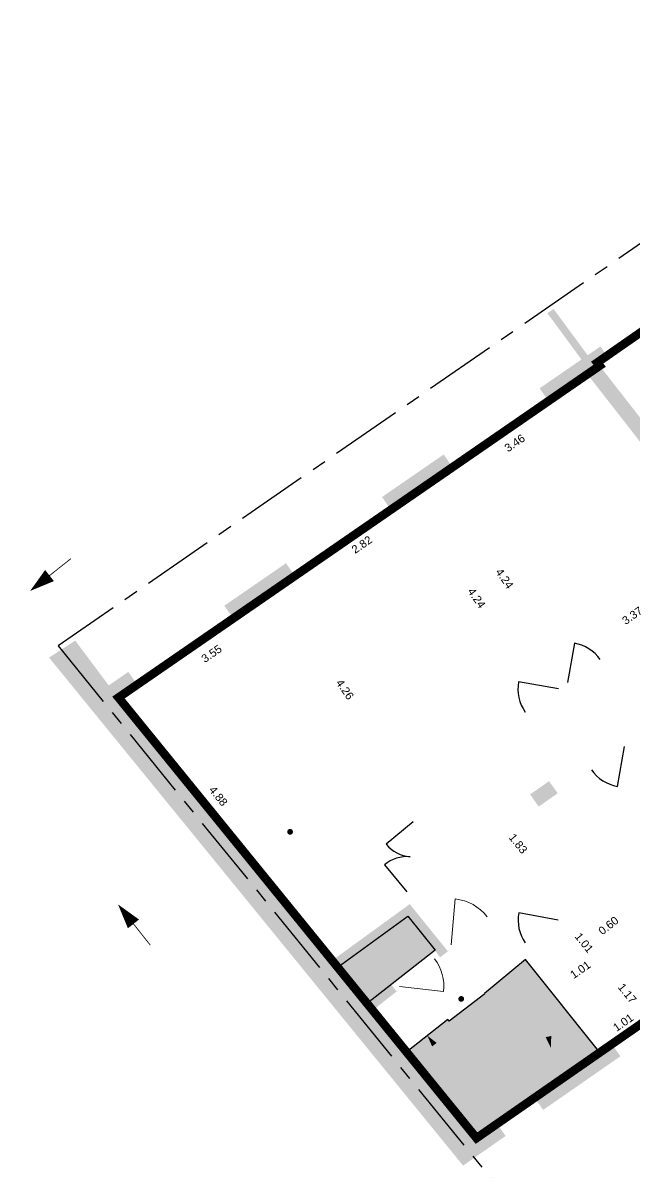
# Model space of a CAD drawing. Header units: metres. Extents: x 1648217.8 to 1648249.8, y 8187334.1 to 8187367.5.
# Drawn here: x 1648217.81 to 1648228.5, y 8187346.56 to 8187366.66 of the extents above; entities that cross this region are included whole.
import ezdxf

# ---------------------------------------------------------------- set-up
doc = ezdxf.new("R2010")
doc.units = ezdxf.units.M
doc.header["$PDMODE"] = 32
doc.header["$PDSIZE"] = 0.02
doc.linetypes.add('AXES', pattern=[2, 1.25, -0.25, 0.25, -0.25])
doc.linetypes.add('TIRETPT2', pattern=[0.5, 0.25, -0.125, 0, -0.125])
for name, color, linetype in [('GEX_BAT_escalier_rampe', 6, 'Continuous'), ('GEX_MEP_trait_de_coupe', 21, 'TIRETPT2'), ('GEX_MEP_txt_cot_alti', 51, 'Continuous'), ('GEX_MEP_txt_cot_plani', 30, 'Continuous')]:
    doc.layers.add(name, color=color, linetype=linetype)
for name, color, linetype, true_color in [('GEX_EDS_sdp_1-bureau', 1, 'AXES', 0xff0000), ('GEX_EDS_sdp_2-tremie', 7, 'Continuous', 0xffff7f), ('GEX_FON_limite_propriete', 1, 'AXES', 0xff0000), ('GEX_MEP_mur_pochage', 7, 'Continuous', 0x999999), ('GEX_MEP_ouvrant_porte', 9, 'Continuous', 0x808080)]:
    doc.layers.add(name, color=color, linetype=linetype, true_color=true_color)
doc.styles.add('G100TXT-cote', font='swissl.ttf')
doc.dimstyles.new('G100COT-libre', dxfattribs={"dimtxt": 0.14, "dimasz": 0.18, "dimexe": 0.18, "dimexo": 0.2, "dimgap": 0.09, "dimtad": 0, "dimzin": 0, "dimdsep": 46, "dimtxsty": 'G100TXT-cote', "dimblk1": 'OBLIQUE', "dimblk2": 'OBLIQUE', "dimsah": 1, "dimcen": 0.09, "dimse1": 1, "dimse2": 1, "dimsd1": 1, "dimsd2": 1, "dimclrd": 252, "dimaunit": 2, "dimadec": 3, "dimazin": 0, "dimtfac": 1, "dimtix": 1, "dimtofl": 0, "dimtmove": 0, "dimatfit": 3, "dimldrblk": 'OBLIQUE', "dimfxl": 0.18, "dimtolj": 1, "dimtzin": 0, "dimarcsym": 0})

# ---------------------------------------------------------------- blocks, each defined once
blk = doc.blocks.new('*D18')
at = {"layer": 'Defpoints', "color": 0, "transparency": 16777216}
for p in [(1648228.727, 8187349.459), (1648228.84, 8187349.297), (1648228.008, 8187348.72)]:
    blk.add_point(p, dxfattribs=at)
at = {"layer": 'GEX_MEP_txt_cot_plani', "color": 0, "lineweight": 20, "transparency": 16777216, "insert": (1648228.312, 8187349.17), "char_height": 0.14, "attachment_point": 5, "rotation": 34.7835, "style": 'G100TXT-cote'}
blk.add_mtext('\\A1;1.01', dxfattribs=at)
blk = doc.blocks.new('_OBLIQUE')
at = {"color": 0, "linetype": 'ByBlock'}
blk.add_line((-0.5, -0.5), (0.5, 0.5), dxfattribs=at)
blk = doc.blocks.new('*D19')
at = {"layer": 'Defpoints', "color": 0, "transparency": 16777216}
for p in [(1648227.424, 8187351.053), (1648227.31, 8187350.961), (1648228.06, 8187350.264)]:
    blk.add_point(p, dxfattribs=at)
at = {"layer": 'GEX_MEP_txt_cot_plani', "color": 0, "lineweight": 20, "transparency": 16777216, "insert": (1648227.628, 8187350.567), "char_height": 0.14, "attachment_point": 5, "rotation": 308.8761, "style": 'G100TXT-cote'}
blk.add_mtext('\\A1;1.01', dxfattribs=at)
blk = doc.blocks.new('*D20')
at = {"layer": 'Defpoints', "color": 0, "transparency": 16777216}
for p in [(1648228.104, 8187350.21), (1648228.015, 8187350.138), (1648228.84, 8187349.297)]:
    blk.add_point(p, dxfattribs=at)
at = {"layer": 'GEX_MEP_txt_cot_plani', "color": 0, "lineweight": 20, "transparency": 16777216, "insert": (1648228.383, 8187349.682), "char_height": 0.14, "attachment_point": 5, "rotation": 308.8761, "style": 'G100TXT-cote'}
blk.add_mtext('\\A1;1.17', dxfattribs=at)
blk = doc.blocks.new('*D21')
at = {"layer": 'Defpoints', "color": 0, "transparency": 16777216}
for p in [(1648227.978, 8187350.382), (1648228.06, 8187350.264), (1648227.228, 8187349.687)]:
    blk.add_point(p, dxfattribs=at)
at = {"layer": 'GEX_MEP_txt_cot_plani', "color": 0, "lineweight": 20, "transparency": 16777216, "insert": (1648227.562, 8187350.094), "char_height": 0.14, "attachment_point": 5, "rotation": 34.7835, "style": 'G100TXT-cote'}
blk.add_mtext('\\A1;1.01', dxfattribs=at)
blk = doc.blocks.new('*D26')
at = {"layer": 'Defpoints', "color": 0, "transparency": 16777216}
for p in [(1648230.195, 8187362.334), (1648230.336, 8187362.131), (1648227.851, 8187360.711)]:
    blk.add_point(p, dxfattribs=at)
at = {"layer": 'GEX_MEP_txt_cot_plani', "color": 0, "transparency": 16777216, "insert": (1648229.164, 8187361.32), "char_height": 0.14, "attachment_point": 5, "rotation": 34.6988, "style": 'G100TXT-cote'}
blk.add_mtext('\\A1;2.85', dxfattribs=at)
blk = doc.blocks.new('*D27')
at = {"layer": 'Defpoints', "color": 0, "transparency": 16777216}
for p in [(1648225.023, 8187358.677), (1648224.837, 8187358.548), (1648227.266, 8187355.069)]:
    blk.add_point(p, dxfattribs=at)
at = {"layer": 'GEX_MEP_txt_cot_plani', "color": 0, "transparency": 16777216, "insert": (1648226.237, 8187356.938), "char_height": 0.14, "attachment_point": 5, "rotation": 304.9229, "style": 'G100TXT-cote'}
blk.add_mtext('\\A1;4.24', dxfattribs=at)
blk = doc.blocks.new('*D28')
at = {"layer": 'Defpoints', "color": 0, "transparency": 16777216}
for p in [(1648229.854, 8187357.256), (1648230.031, 8187357.002), (1648227.266, 8187355.069)]:
    blk.add_point(p, dxfattribs=at)
at = {"layer": 'GEX_MEP_txt_cot_plani', "color": 0, "transparency": 16777216, "insert": (1648228.471, 8187356.289), "char_height": 0.14, "attachment_point": 5, "rotation": 34.9493, "style": 'G100TXT-cote'}
blk.add_mtext('\\A1;3.37', dxfattribs=at)
blk = doc.blocks.new('*D30')
at = {"layer": 'Defpoints', "color": 0, "transparency": 16777216}
for p in [(1648219.688, 8187355.024), (1648219.483, 8187354.856), (1648222.567, 8187351.072)]:
    blk.add_point(p, dxfattribs=at)
at = {"layer": 'GEX_MEP_txt_cot_plani', "color": 0, "transparency": 16777216, "insert": (1648221.23, 8187353.132), "char_height": 0.14, "attachment_point": 5, "rotation": 309.179, "style": 'G100TXT-cote'}
blk.add_mtext('\\A1;4.88', dxfattribs=at)
blk = doc.blocks.new('*D31')
at = {"layer": 'Defpoints', "color": 0, "transparency": 16777216}
for p in [(1648222.408, 8187356.873), (1648219.483, 8187354.856), (1648219.65, 8187354.614)]:
    blk.add_point(p, dxfattribs=at)
at = {"layer": 'GEX_MEP_txt_cot_plani', "color": 0, "transparency": 16777216, "insert": (1648221.112, 8187355.623), "char_height": 0.14, "attachment_point": 5, "rotation": 34.5795, "style": 'G100TXT-cote'}
blk.add_mtext('\\A1;3.55', dxfattribs=at)
blk = doc.blocks.new('*D32')
at = {"layer": 'Defpoints', "color": 0, "transparency": 16777216}
for p in [(1648224.779, 8187358.508), (1648222.458, 8187356.907), (1648222.579, 8187356.731)]:
    blk.add_point(p, dxfattribs=at)
at = {"layer": 'GEX_MEP_txt_cot_plani', "color": 0, "transparency": 16777216, "insert": (1648223.74, 8187357.531), "char_height": 0.14, "attachment_point": 5, "rotation": 34.5768, "style": 'G100TXT-cote'}
blk.add_mtext('\\A1;2.82', dxfattribs=at)
blk = doc.blocks.new('*D44')
at = {"layer": 'Defpoints', "color": 0, "transparency": 16777216}
for p in [(1648231.157, 8187355.971), (1648231.322, 8187355.736), (1648226.15, 8187352.471)]:
    blk.add_point(p, dxfattribs=at)
at = {"layer": 'GEX_MEP_txt_cot_plani', "color": 0, "transparency": 16777216, "insert": (1648228.818, 8187353.986), "char_height": 0.14, "attachment_point": 5, "rotation": 34.9493, "style": 'G100TXT-cote'}
blk.add_mtext('\\A1;6.11', dxfattribs=at)
blk = doc.blocks.new('*D45')
at = {"layer": 'Defpoints', "color": 0, "transparency": 16777216}
for p in [(1648226.15, 8187352.471), (1648226.263, 8187352.563), (1648227.296, 8187351.049)]:
    blk.add_point(p, dxfattribs=at)
at = {"layer": 'GEX_MEP_txt_cot_plani', "color": 0, "transparency": 16777216, "insert": (1648226.474, 8187352.301), "char_height": 0.14, "attachment_point": 5, "rotation": 308.8761, "style": 'G100TXT-cote'}
blk.add_mtext('\\A1;1.83', dxfattribs=at)
blk = doc.blocks.new('*D46')
at = {"layer": 'Defpoints', "color": 0, "transparency": 16777216}
for p in [(1648228.412, 8187350.895), (1648227.818, 8187350.68), (1648227.94, 8187350.525)]:
    blk.add_point(p, dxfattribs=at)
at = {"layer": 'GEX_MEP_txt_cot_plani', "color": 0, "transparency": 16777216, "insert": (1648228.054, 8187350.866), "char_height": 0.14, "attachment_point": 5, "rotation": 38.143, "style": 'G100TXT-cote'}
blk.add_mtext('\\A1;0.60', dxfattribs=at)
blk = doc.blocks.new('*D47')
at = {"layer": 'Defpoints', "color": 0, "transparency": 16777216}
for p in [(1648227.685, 8187360.512), (1648227.838, 8187360.29), (1648224.837, 8187358.548)]:
    blk.add_point(p, dxfattribs=at)
at = {"layer": 'GEX_MEP_txt_cot_plani', "color": 0, "transparency": 16777216, "insert": (1648226.414, 8187359.308), "char_height": 0.14, "attachment_point": 5, "rotation": 34.5852, "style": 'G100TXT-cote'}
blk.add_mtext('\\A1;3.46', dxfattribs=at)
blk = doc.blocks.new('*D48')
at = {"layer": 'Defpoints', "color": 0, "transparency": 16777216}
for p in [(1648224.779, 8187358.508), (1648227.208, 8187355.029), (1648226.962, 8187354.857)]:
    blk.add_point(p, dxfattribs=at)
at = {"layer": 'GEX_MEP_txt_cot_plani', "color": 0, "transparency": 16777216, "insert": (1648225.748, 8187356.597), "char_height": 0.14, "attachment_point": 5, "rotation": 304.9229, "style": 'G100TXT-cote'}
blk.add_mtext('\\A1;4.24', dxfattribs=at)
blk = doc.blocks.new('*D49')
at = {"layer": 'Defpoints', "color": 0, "transparency": 16777216}
for p in [(1648222.408, 8187356.873), (1648224.663, 8187353.25), (1648224.848, 8187353.379)]:
    blk.add_point(p, dxfattribs=at)
at = {"layer": 'GEX_MEP_txt_cot_plani', "color": 0, "transparency": 16777216, "insert": (1648223.444, 8187354.997), "char_height": 0.14, "attachment_point": 5, "rotation": 304.9229, "style": 'G100TXT-cote'}
blk.add_mtext('\\A1;4.26', dxfattribs=at)

msp = doc.modelspace()

# ---------------------------------------------------------------- hatches: boundary and pattern name
at = {"layer": 'GEX_EDS_sdp_2-tremie'}
h = msp.add_hatch(color=256, dxfattribs=at)
h.dxf.hatch_style = 1
h.paths.add_polyline_path([(1648223.84, 8187349.51), (1648223.325, 8187350.147), (1648224.543, 8187351.031), (1648225.025, 8187350.436)])
h = msp.add_hatch(color=256, dxfattribs=at)
h.dxf.hatch_style = 1
h.paths.add_polyline_path([(1648224.527, 8187348.659), (1648225.746, 8187347.149), (1648227.904, 8187348.648), (1648226.602, 8187350.273), (1648225.886, 8187349.679), (1648225.892, 8187349.672), (1648225.266, 8187349.196), (1648225.244, 8187349.223)])
at = {"layer": 'GEX_MEP_mur_pochage'}
h = msp.add_hatch(color=256, dxfattribs=at)
h.dxf.hatch_style = 1
h.paths.add_polyline_path([(1648227.005, 8187360.043), (1648227.685, 8187360.512), (1648229.457, 8187358.241), (1648229.213, 8187358.051), (1648230.074, 8187356.946), (1648230.393, 8187357.253), (1648229.878, 8187357.913), (1648229.98, 8187357.993), (1648229.413, 8187358.72), (1648229.468, 8187358.763), (1648229.307, 8187358.967), (1648229.253, 8187358.925), (1648227.857, 8187360.715), (1648228.029, 8187360.835), (1648227.914, 8187360.999), (1648227.69, 8187360.844), (1648227.094, 8187361.655), (1648226.985, 8187361.58), (1648227.582, 8187360.77), (1648226.851, 8187360.266)])
h = msp.add_hatch(color=256, dxfattribs=at)
h.dxf.hatch_style = 1
h.paths.add_polyline_path([(1648224.247, 8187358.141), (1648225.326, 8187358.885), (1648225.172, 8187359.108), (1648224.093, 8187358.364)])
h = msp.add_hatch(color=256, dxfattribs=at)
h.dxf.hatch_style = 1
h.paths.add_polyline_path([(1648221.489, 8187356.24), (1648222.568, 8187356.983), (1648222.414, 8187357.206), (1648221.335, 8187356.463)])
h = msp.add_hatch(color=256, dxfattribs=at)
h.dxf.hatch_style = 1
h.paths.add_polyline_path([(1648225.511, 8187346.668), (1648226.255, 8187347.186), (1648226.107, 8187347.399), (1648225.746, 8187347.149), (1648223.937, 8187349.39), (1648224.348, 8187349.713), (1648224.256, 8187349.831), (1648223.842, 8187349.507), (1648223.322, 8187350.145), (1648224.543, 8187351.031), (1648225.024, 8187350.435), (1648225.017, 8187350.43), (1648225.11, 8187350.312), (1648225.245, 8187350.417), (1648224.578, 8187351.242), (1648223.228, 8187350.261), (1648219.483, 8187354.856), (1648219.81, 8187355.082), (1648219.656, 8187355.305), (1648219.313, 8187355.068), (1648218.726, 8187355.852), (1648218.269, 8187355.554)])
h = msp.add_hatch(color=256, dxfattribs=at)
h.dxf.hatch_style = 1
h.paths.add_polyline_path([(1648227.166, 8187353.181), (1648227.015, 8187353.393), (1648226.683, 8187353.161), (1648226.834, 8187352.949)])
h = msp.add_hatch(color=256, dxfattribs=at)
h.dxf.hatch_style = 1
h.paths.add_polyline_path([(1648228.263, 8187348.58), (1648228.115, 8187348.794), (1648226.764, 8187347.856), (1648226.912, 8187347.642)])

# ---------------------------------------------------------------- linework, layer by layer
at = {"layer": 'GEX_BAT_escalier_rampe'}
for points in [[(1648224.886, 8187348.941, 0, 0.1, 0), (1648225.009, 8187348.784, 0, 0, 0)], [(1648227.046, 8187348.73, 0, 0.1, 0), (1648227.005, 8187348.925, 0, 0, 0)]]:
    msp.add_lwpolyline(points, format="xyseb", dxfattribs=at)
at = {"layer": 'GEX_EDS_sdp_1-bureau', "const_width": 0.15}
msp.add_lwpolyline([(1648219.483, 8187354.856), (1648225.746, 8187347.149), (1648233.973, 8187352.863), (1648235.242, 8187351.307), (1648242.192, 8187356.818), (1648241.104, 8187358.143), (1648240.926, 8187357.997), (1648238.786, 8187360.604), (1648237.933, 8187361.644), (1648238.025, 8187361.715), (1648237.234, 8187362.679), (1648237.142, 8187362.606), (1648234.754, 8187365.516), (1648227.857, 8187360.715), (1648227.9, 8187360.66)], close=True, dxfattribs=at)
at = {"layer": 'GEX_EDS_sdp_2-tremie'}
for points in [[(1648223.84, 8187349.51), (1648223.325, 8187350.147), (1648224.543, 8187351.031), (1648225.025, 8187350.436)], [(1648224.527, 8187348.659), (1648225.746, 8187347.149), (1648227.904, 8187348.648), (1648226.602, 8187350.273), (1648225.886, 8187349.679), (1648225.892, 8187349.672), (1648225.266, 8187349.196), (1648225.244, 8187349.223)]]:
    msp.add_lwpolyline(points, close=True, dxfattribs=at)
at = {"layer": 'GEX_FON_limite_propriete'}
msp.add_lwpolyline([(1648218.427, 8187355.759), (1648234.712, 8187335.718), (1648242.438, 8187341.782), (1648242.521, 8187341.677), (1648249.831, 8187347.593), (1648234.199, 8187366.656), (1648218.427, 8187355.759)], close=True, dxfattribs=at)
at = {"layer": 'GEX_MEP_ouvrant_porte'}
for points in [[(1648227.909, 8187355.519, 0.198912), (1648227.458, 8187355.807), (1648227.335, 8187355.118)], [(1648227.18, 8187355.009), (1648226.481, 8187355.133, 0.198912), (1648226.598, 8187354.602, 0.198912)], [(1648227.755, 8187353.593, 0.198912), (1648228.213, 8187353.301), (1648228.337, 8187354)], [(1648224.64, 8187352.682), (1648224.167, 8187352.289, 0.198912), (1648224.584, 8187352.07, 0.198912)], [(1648224.584, 8187352.07, 0.198912), (1648224.134, 8187351.93), (1648224.528, 8187351.457)], [(1648227.173, 8187350.963), (1648226.484, 8187351.087, 0.198912), (1648226.598, 8187350.564, 0.198912)]]:
    msp.add_lwpolyline(points, format="xyb", dxfattribs=at)
at = {"layer": 'GEX_MEP_ouvrant_porte', "lineweight": 20}
for points in [[(1648225.932, 8187351.021, 0.198912), (1648225.375, 8187351.334), (1648225.304, 8187350.528)], [(1648224.399, 8187349.804), (1648225.171, 8187349.712, 0.198912), (1648225.011, 8187350.284, 0.198912)]]:
    msp.add_lwpolyline(points, format="xyb", dxfattribs=at)
at = {"layer": 'GEX_MEP_trait_de_coupe', "linetype": 'Continuous', "lineweight": 0, "const_width": 0.015}
for points in [[(1648218.65, 8187357.285), (1648217.976, 8187356.751)], [(1648220.041, 8187350.523), (1648219.507, 8187351.197)]]:
    msp.add_lwpolyline(points, dxfattribs=at)
at = {"layer": 'GEX_MEP_trait_de_coupe', "linetype": 'Continuous', "lineweight": 0, "flags": 128}
for points in [[(1648217.937, 8187356.72, 0, 0.248, 0), (1648218.277, 8187356.99, 0.248, 0.248, 0)], [(1648219.476, 8187351.236, 0, 0.248, 0), (1648219.745, 8187350.896, 0.248, 0.248, 0)]]:
    msp.add_lwpolyline(points, format="xyseb", dxfattribs=at)
at = {"layer": 'GEX_MEP_txt_cot_alti', "const_width": 0.05}
for points in [[(1648222.47, 8187352.527, 1), (1648222.501, 8187352.487, 1)], [(1648225.463, 8187349.604, 1), (1648225.494, 8187349.564, 1)]]:
    msp.add_lwpolyline(points, format="xyb", close=True, dxfattribs=at)

# ---------------------------------------------------------------- dimensions: what is measured, and where the dimension line sits
at = {"layer": 'GEX_MEP_txt_cot_plani'}
for p1, p2, distance, picture, middle in [((1648227.851, 8187360.711), (1648230.195, 8187362.334), -0.247, '*D26', (1648229.164, 8187361.32)), ((1648224.837, 8187358.548), (1648227.685, 8187360.512), -0.269, '*D47', (1648226.414, 8187359.308)), ((1648227.266, 8187355.069), (1648224.837, 8187358.548), -0.226, '*D27', (1648226.237, 8187356.938)), ((1648224.779, 8187358.508), (1648222.458, 8187356.907), 0.214, '*D32', (1648223.74, 8187357.531)), ((1648224.779, 8187358.508), (1648227.208, 8187355.029), -0.3, '*D48', (1648225.748, 8187356.597)), ((1648227.266, 8187355.069), (1648230.031, 8187357.002), 0.31, '*D28', (1648228.471, 8187356.289)), ((1648222.408, 8187356.873), (1648219.483, 8187354.856), 0.294, '*D31', (1648221.112, 8187355.623)), ((1648222.408, 8187356.873), (1648224.848, 8187353.379), -0.225, '*D49', (1648223.444, 8187354.997)), ((1648226.15, 8187352.471), (1648231.157, 8187355.971), -0.287, '*D44', (1648228.818, 8187353.986)), ((1648222.567, 8187351.072), (1648219.483, 8187354.856), -0.265, '*D30', (1648221.23, 8187353.132)), ((1648228.412, 8187350.895), (1648227.94, 8187350.525), -0.198, '*D46', (1648228.054, 8187350.866))]:
    dim = msp.add_aligned_dim(p1=p1, p2=p2, distance=distance, dimstyle='G100COT-libre', dxfattribs=at)
    dim.commit()
    dim.dimension.update_dxf_attribs({"geometry": picture, "text_midpoint": middle})
dim = msp.add_linear_dim(base=(1648226.263, 8187352.563), p1=(1648227.296, 8187351.049), p2=(1648226.15, 8187352.471), angle=128.8761, dimstyle='G100COT-libre', dxfattribs=at)
dim.commit()
dim.dimension.update_dxf_attribs({"geometry": '*D45', "text_midpoint": (1648226.474, 8187352.301), "dimtype": 161})
at = {"layer": 'GEX_MEP_txt_cot_plani', "lineweight": 20}
for p1, p2, distance, picture, middle in [((1648228.06, 8187350.264), (1648227.424, 8187351.053), 0.146, '*D19', (1648227.628, 8187350.567)), ((1648227.228, 8187349.687), (1648228.06, 8187350.264), 0.144, '*D21', (1648227.562, 8187350.094)), ((1648228.84, 8187349.297), (1648228.104, 8187350.21), 0.114, '*D20', (1648228.383, 8187349.682)), ((1648228.008, 8187348.72), (1648228.84, 8187349.297), 0.196, '*D18', (1648228.312, 8187349.17))]:
    dim = msp.add_aligned_dim(p1=p1, p2=p2, distance=distance, dimstyle='G100COT-libre', dxfattribs=at)
    dim.commit()
    dim.dimension.update_dxf_attribs({"geometry": picture, "text_midpoint": middle})

doc.saveas('drawing.dxf')
